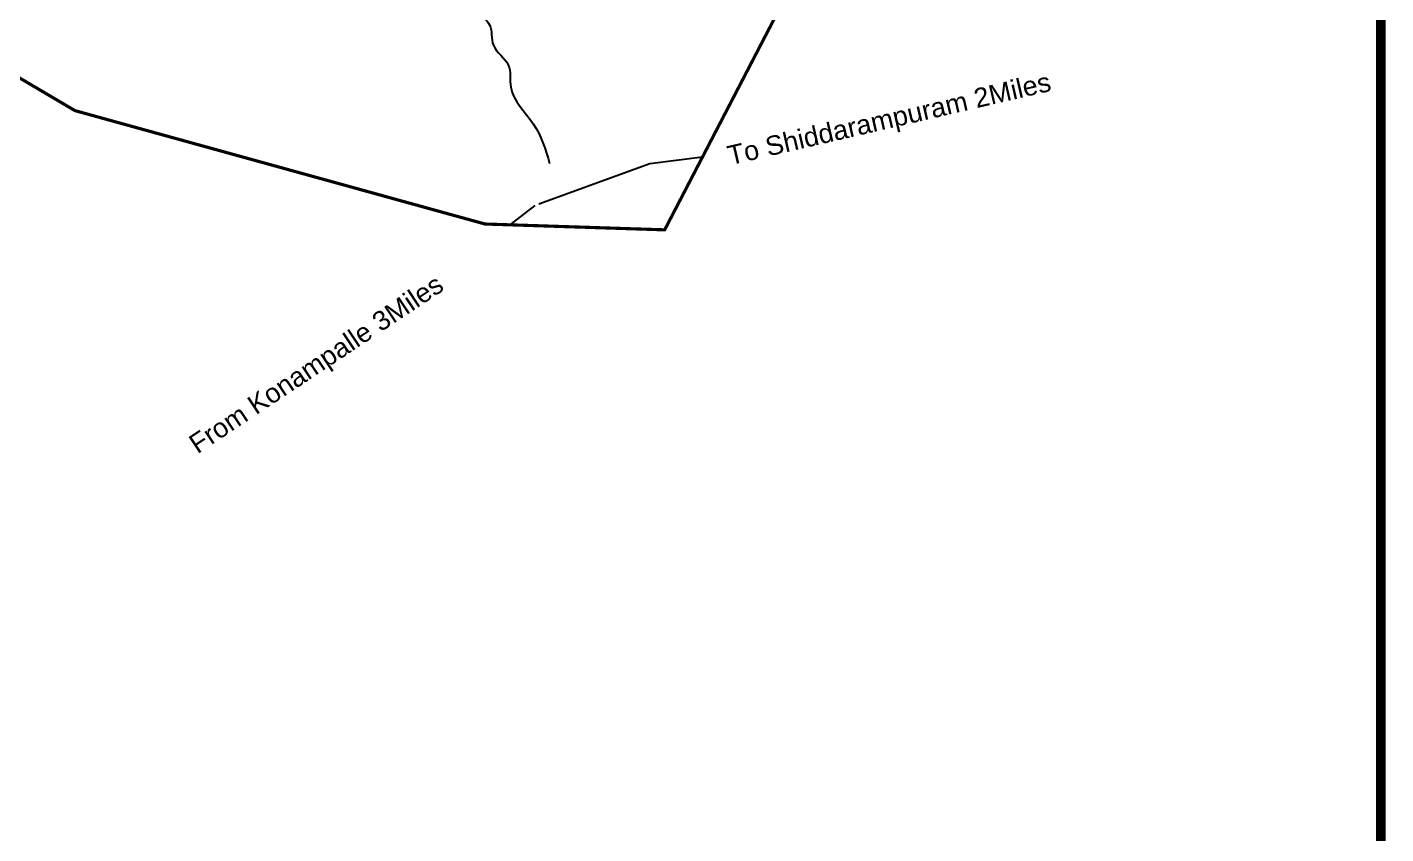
# Model space of a CAD drawing. Header units: feet. Extents: x 738530 to 748259, y 1619282 to 1626133.
# Drawn here: x 746137 to 748210, y 1621684 to 1622915 of the extents above; entities that cross this region are included whole.
import ezdxf

# ---------------------------------------------------------------- set-up
doc = ezdxf.new("R2010")
doc.units = ezdxf.units.FT
doc.header["$LTSCALE"] = 15
doc.header["$MEASUREMENT"] = 0
doc.linetypes.add('ACAD_ISO02W100', pattern=[15, 12, -3])
for name, color, linetype in [('PAPER SIZE', 10, 'Continuous'), ('PLOT NO', 7, 'Continuous'), ('ROADS', 6, 'ACAD_ISO02W100'), ('TANKS-STREAM', 4, 'Continuous'), ('VILLAGE BOUNDRY', 5, 'Continuous')]:
    doc.layers.add(name, color=color, linetype=linetype)
doc.styles.get("Standard").update_dxf_attribs({"font": 'arial.ttf'})

msp = doc.modelspace()

# ---------------------------------------------------------------- linework, layer by layer
at = {"layer": 'PAPER SIZE', "color": 5, "const_width": 15}
msp.add_lwpolyline([(738537.5, 1626125.8), (748202.6, 1626125.8), (748202.6, 1619289.5), (738537.5, 1619289.5), (738537.5, 1626125.8)], dxfattribs=at)
at = {"layer": 'ROADS'}
msp.add_lwpolyline([(747167.5, 1622716.9), (747086.9, 1622706.6), (746911.6, 1622642.9), (746873.6, 1622613.3)], dxfattribs=at)
at = {"layer": 'TANKS-STREAM'}
msp.add_spline([(746711.8, 1623216.1), (746715.7, 1623194.1), (746736.6, 1623168.1), (746742, 1623136.8), (746759.7, 1623118.4), (746765.9, 1623095.2), (746782.8, 1623078.9), (746788.1, 1623042.5), (746803.5, 1623026.5), (746806.5, 1622999), (746824.3, 1622984.3), (746826.4, 1622941), (746842.5, 1622918.5), (746848.3, 1622887.7), (746871, 1622857.5), (746874.9, 1622823.4), (746909.2, 1622767.6), (746934.1, 1622707.2)], degree=3, dxfattribs=at)
at = {"layer": 'VILLAGE BOUNDRY', "linetype": 'ACAD_ISO02W100', "ltscale": 0.2, "const_width": 4.81}
msp.add_lwpolyline([(746126.9, 1625043.8), (746269, 1625018.6), (746539.2, 1625019.8), (746549.4, 1625074.5), (746711.4, 1624858.6), (747304.1, 1624394.4), (747505.8, 1624392.4), (747400.6, 1624203.6), (747363.3, 1623094.3), (747109.7, 1622605.7), (746835.5, 1622614.6), (746209.9, 1622787.7), (745969.7, 1622929.5)], dxfattribs=at)

# ---------------------------------------------------------------- texts
at = {"layer": 'PLOT NO'}
for s, rotation, p in [('To Shiddarampuram 2Miles', 13.0435, (747209.5, 1622704.3)), ('From Konampalle 3Miles', 33.6654, (746396.7, 1622262.9))]:
    msp.add_text(s, height=29.429, rotation=rotation, dxfattribs=at).set_placement(p)

doc.saveas('drawing.dxf')
